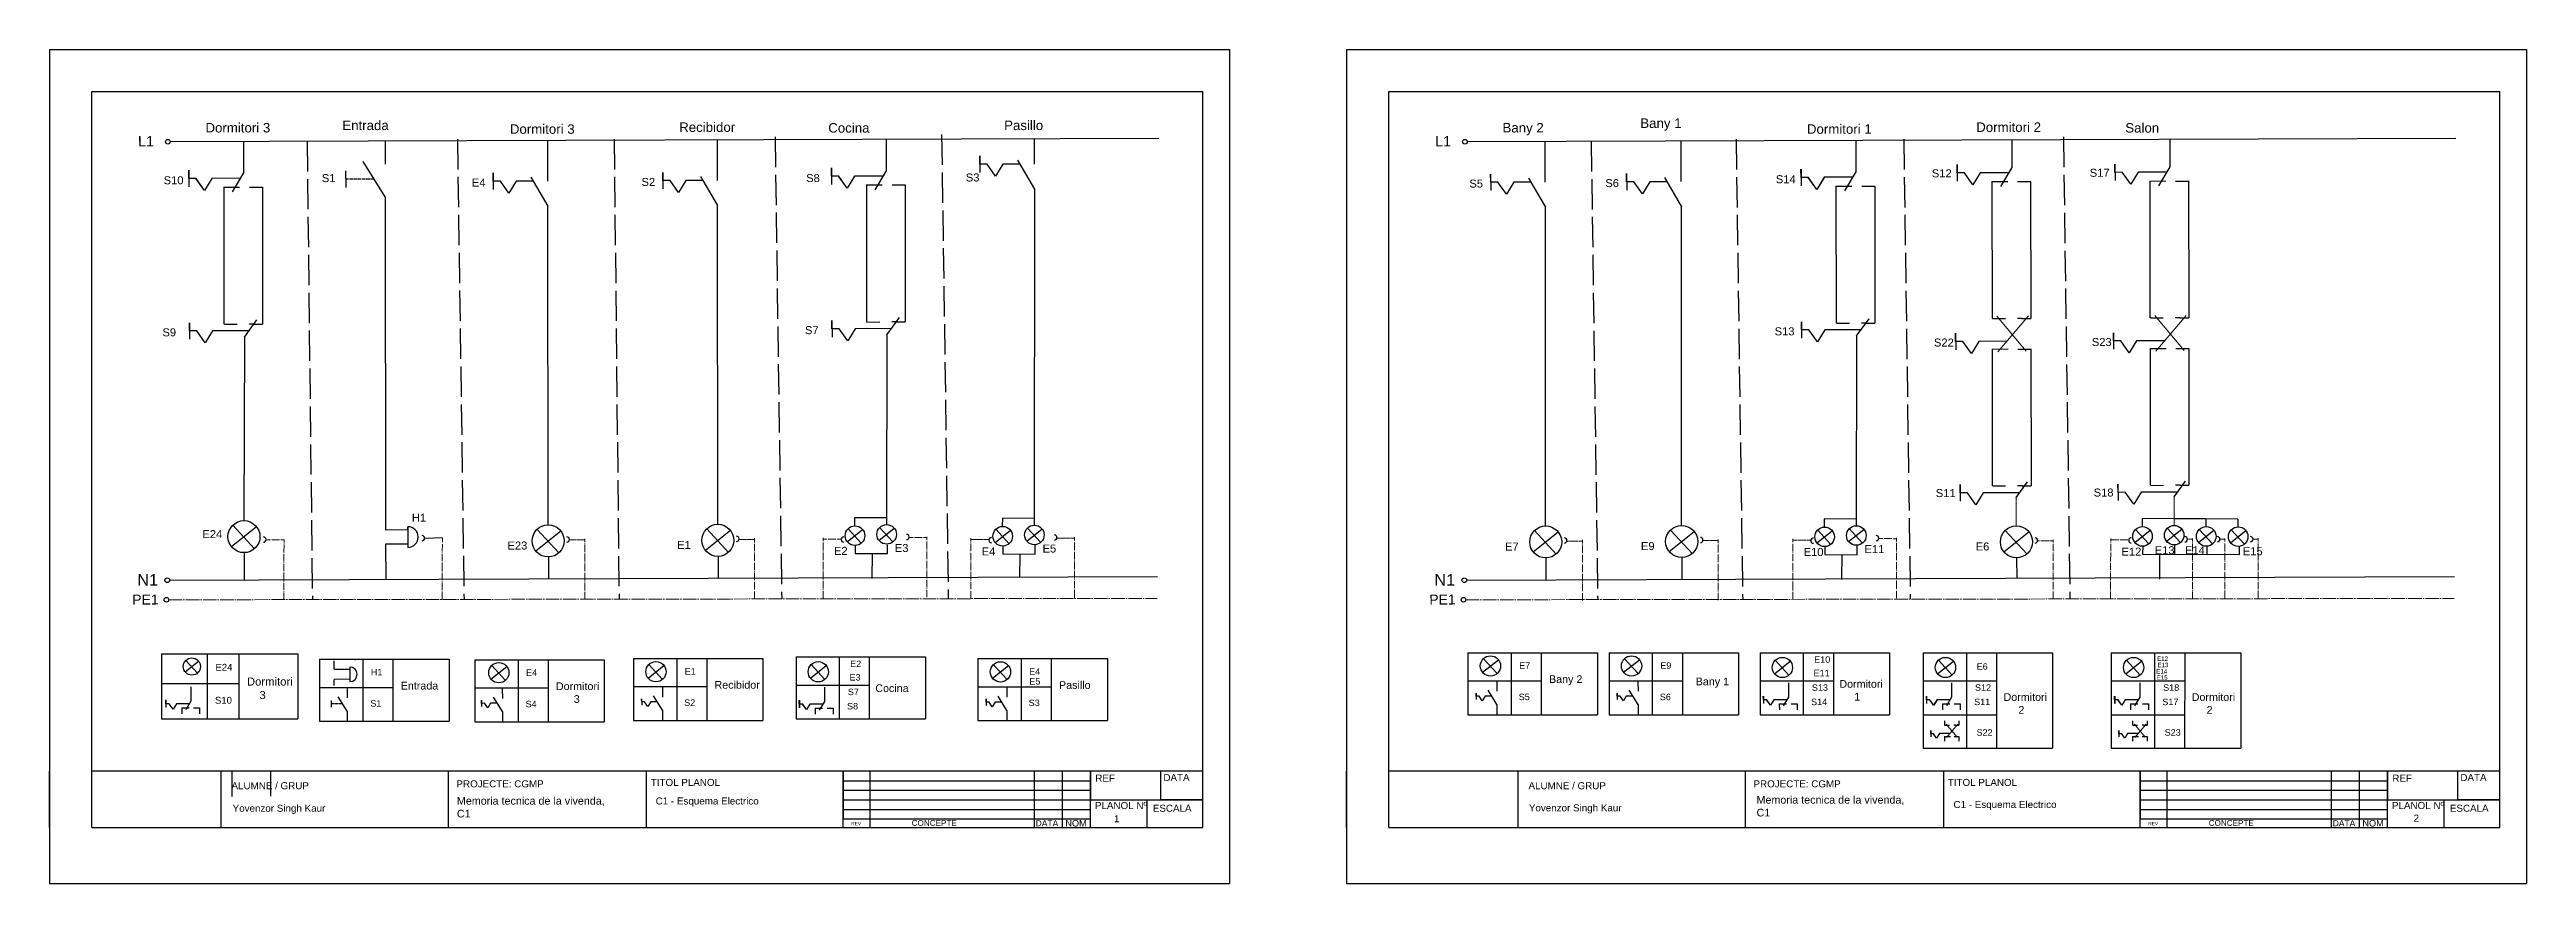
# Model space of a CAD drawing. Header units: millimetres. Extents: x 2377 to 4712, y -254 to 3188.
# Drawn here: x 2377 to 3259, y 481 to 778 of the extents above; entities that cross this region are included whole.
import ezdxf

# ---------------------------------------------------------------- set-up
doc = ezdxf.new("R2010")
doc.units = ezdxf.units.MM
doc.linetypes.add('ACAD_ISO02W100', pattern=[15, 12, -3])
doc.linetypes.add('ACAD_ISO04W100', pattern=[30, 24, -3, 0, -3])
doc.layers.add('Neutro', color=7, linetype='Continuous', true_color=0x2776bb)
doc.layers.add('Tierra', color=7, linetype='Continuous', true_color=0x58ba48)
doc.styles.get("Standard").update_dxf_attribs({"font": 'arial.ttf'})

msp = doc.modelspace()

# ---------------------------------------------------------------- linework, layer by layer
at = {"transparency": 33554687}
for p, q in [((2377.31, 777.63), (2797.31, 777.63)), ((2377.31, 777.63), (2377.31, 480.63)), ((2797.31, 777.63), (2797.31, 480.63)), ((2797.31, 777.63), (2797.31, 762.63)), ((2839.01, 777.63), (3259.01, 777.63)), ((2839.01, 777.63), (2839.01, 480.63)), ((3259.01, 777.63), (3259.01, 480.63)), ((3259.01, 777.63), (3259.01, 762.63)), ((2392.36, 500.63), (2392.36, 762.63)), ((2392.36, 762.63), (2787.85, 762.63)), ((2787.85, 500.63), (2787.85, 762.63)), ((2854.06, 500.63), (2854.06, 762.63)), ((2854.06, 762.63), (3249.55, 762.63)), ((3249.55, 500.63), (3249.55, 762.63)), ((2420.32, 744.85), (2772.16, 746.08)), ((2446.36, 744.95), (2446.4, 733.67)), ((2496.75, 745.12), (2496.78, 736.76)), ((2554.7, 730.79), (2554.64, 745.32)), ((2615.09, 731.01), (2615.03, 745.53)), ((2675.13, 745.74), (2675.17, 734.46)), ((2727.93, 736.85), (2727.9, 745.93)), ((2882.02, 744.85), (3233.86, 746.08)), ((2909.76, 730.42), (2909.71, 744.94)), ((2958.16, 730.59), (2958.11, 745.11)), ((3020.29, 745.33), (3020.33, 734.05)), ((3075.8, 745.53), (3075.83, 735.65)), ((3132.01, 745.73), (3132.05, 735.85)), ((2426.85, 731.7), (2426.84, 734.64)), ((2426.84, 734.64), (2426.86, 728.76)), ((2426.9, 731.72), (2426.89, 734.65)), ((2426.89, 734.65), (2426.91, 728.78)), ((2446.41, 733.68), (2442.35, 726.92)), ((2482.71, 734.42), (2482.73, 728.54)), ((2496.83, 725.12), (2489, 737.75)), ((2535.24, 730.72), (2535.23, 733.66)), ((2535.23, 733.66), (2535.25, 727.79)), ((2548.66, 732.22), (2554.73, 721.84)), ((2595.64, 730.94), (2595.62, 733.87)), ((2595.62, 733.87), (2595.65, 728)), ((2609.06, 732.44), (2615.12, 722.05)), ((2655.62, 732.49), (2655.61, 735.42)), ((2655.61, 735.42), (2655.63, 729.55)), ((2658.21, 732.5), (2655.62, 732.49)), ((2655.66, 732.5), (2655.65, 735.44)), ((2655.65, 735.44), (2655.67, 729.57)), ((2658.25, 732.51), (2655.66, 732.5)), ((2661.21, 728.22), (2658.21, 732.5)), ((2661.25, 728.24), (2658.25, 732.51)), ((2663.83, 732.51), (2661.21, 728.22)), ((2663.88, 732.53), (2661.25, 728.24)), ((2673.89, 732.55), (2663.83, 732.51)), ((2673.93, 732.57), (2663.88, 732.53)), ((2675.17, 734.47), (2671.12, 727.71)), ((2708.48, 736.78), (2708.47, 739.72)), ((2708.47, 739.72), (2708.49, 733.84)), ((2711.07, 736.79), (2708.48, 736.78)), ((2714.07, 732.52), (2711.07, 736.79)), ((2716.69, 736.81), (2714.07, 732.52)), ((2722.74, 736.83), (2716.69, 736.81)), ((2721.9, 738.28), (2727.96, 727.9)), ((2890.31, 730.35), (2890.3, 733.29)), ((2890.3, 733.29), (2890.32, 727.41)), ((2903.73, 731.85), (2909.8, 721.46)), ((2938.71, 730.52), (2938.7, 733.46)), ((2938.7, 733.46), (2938.72, 727.58)), ((2952.13, 732.02), (2958.19, 721.63)), ((3000.78, 732.08), (3000.77, 735.01)), ((3000.77, 735.01), (3000.79, 729.14)), ((3003.37, 732.09), (3000.78, 732.08)), ((3000.82, 732.09), (3000.81, 735.03)), ((3000.81, 735.03), (3000.83, 729.16)), ((3003.41, 732.1), (3000.82, 732.09)), ((3006.37, 727.81), (3003.37, 732.09)), ((3006.41, 727.83), (3003.41, 732.1)), ((3008.99, 732.11), (3006.37, 727.81)), ((3009.04, 732.12), (3006.41, 727.83)), ((3019.05, 732.14), (3008.99, 732.11)), ((3019.09, 732.16), (3009.04, 732.12)), ((3020.33, 734.06), (3016.28, 727.3)), ((3056.33, 733.7), (3056.32, 736.63)), ((3056.32, 736.63), (3056.34, 730.76)), ((3058.92, 733.7), (3056.33, 733.7)), ((3061.92, 729.43), (3058.92, 733.7)), ((3064.54, 733.72), (3061.92, 729.43)), ((3074.6, 733.76), (3064.54, 733.72)), ((3075.84, 735.66), (3071.78, 728.9)), ((3073.95, 732.5), (3073.94, 732.5)), ((3112.54, 733.89), (3112.53, 736.83)), ((3112.53, 736.83), (3112.55, 730.96)), ((3115.14, 733.9), (3112.54, 733.89)), ((3118.14, 729.63), (3115.14, 733.9)), ((3120.76, 733.92), (3118.14, 729.63)), ((3130.81, 733.96), (3120.76, 733.92)), ((3132.06, 735.86), (3128, 729.1)), ((3130.16, 732.7), (3130.16, 732.7)), ((2429.44, 731.71), (2426.85, 731.7)), ((2429.49, 731.72), (2426.9, 731.72)), ((2432.45, 727.44), (2429.44, 731.71)), ((2432.49, 727.45), (2429.49, 731.72)), ((2435.07, 731.73), (2432.45, 727.44)), ((2435.11, 731.74), (2432.49, 727.45)), ((2445.12, 731.76), (2435.07, 731.73)), ((2445.17, 731.78), (2435.11, 731.74)), ((2439.26, 728.6), (2444.95, 728.62)), ((2439.31, 728.62), (2444.99, 728.63)), ((2439.31, 728.55), (2439.35, 679.78)), ((2444.47, 730.5), (2444.47, 730.5)), ((2444.51, 730.52), (2444.51, 730.52)), ((2448.44, 728.6), (2453.14, 728.61)), ((2453.14, 728.61), (2453.18, 679.85)), ((2496.83, 725.12), (2496.91, 606.61)), ((2537.84, 730.73), (2535.24, 730.72)), ((2540.84, 726.46), (2537.84, 730.73)), ((2543.46, 730.75), (2540.84, 726.46)), ((2549.51, 730.77), (2543.46, 730.75)), ((2598.23, 730.95), (2595.64, 730.94)), ((2601.23, 726.67), (2598.23, 730.95)), ((2603.85, 730.97), (2601.23, 726.67)), ((2609.9, 730.99), (2603.85, 730.97)), ((2668.03, 729.39), (2673.71, 729.4)), ((2668.07, 729.4), (2673.76, 729.42)), ((2668.07, 729.34), (2668.12, 680.57)), ((2673.23, 731.29), (2673.23, 731.29)), ((2673.28, 731.31), (2673.28, 731.31)), ((2677.21, 729.39), (2681.9, 729.4)), ((2681.9, 729.4), (2681.94, 680.63)), ((2727.96, 727.9), (2727.86, 608.21)), ((2892.91, 730.36), (2890.31, 730.35)), ((2895.91, 726.09), (2892.91, 730.36)), ((2898.53, 730.38), (2895.91, 726.09)), ((2904.58, 730.4), (2898.53, 730.38)), ((2941.3, 730.53), (2938.71, 730.52)), ((2944.3, 726.26), (2941.3, 730.53)), ((2946.93, 730.55), (2944.3, 726.26)), ((2952.98, 730.57), (2946.93, 730.55)), ((3013.19, 728.98), (3018.87, 729)), ((3013.23, 728.99), (3018.92, 729.01)), ((3013.23, 728.93), (3013.28, 680.16)), ((3018.4, 730.88), (3018.39, 730.88)), ((3018.44, 730.9), (3018.44, 730.9)), ((3022.37, 728.98), (3027.06, 728.99)), ((3027.06, 728.99), (3027.1, 680.23)), ((3068.74, 730.6), (3074.43, 730.61)), ((3068.74, 730.6), (3068.78, 681.83)), ((3077.87, 730.58), (3082.57, 730.6)), ((3082.52, 730.64), (3082.56, 681.88)), ((3124.95, 730.79), (3130.64, 730.81)), ((3124.95, 730.79), (3125, 682.03)), ((3134.09, 730.78), (3138.78, 730.79)), ((3138.74, 730.84), (3138.78, 682.07)), ((2554.81, 608.33), (2554.73, 721.84)), ((2615.2, 608.54), (2615.12, 722.05)), ((2909.88, 607.95), (2909.8, 721.46)), ((2958.28, 608.12), (2958.19, 721.63)), ((2427.12, 677.39), (2427.11, 680.33)), ((2427.11, 680.33), (2427.13, 674.45)), ((2439.58, 679.8), (2444.12, 679.82)), ((2446.66, 675.24), (2451.1, 681.35)), ((2450, 679.84), (2448.4, 679.83)), ((2450, 679.84), (2453.18, 679.85)), ((2655.84, 678.18), (2655.83, 681.12)), ((2655.83, 681.12), (2655.85, 675.24)), ((2668.3, 680.59), (2672.84, 680.6)), ((2675.38, 676.03), (2679.82, 682.14)), ((2678.72, 680.62), (2677.12, 680.62)), ((2678.72, 680.62), (2681.9, 680.63)), ((3001, 677.77), (3000.99, 680.71)), ((3000.99, 680.71), (3001.01, 674.83)), ((3013.46, 680.18), (3018, 680.19)), ((3020.54, 675.62), (3024.98, 681.73)), ((3023.88, 680.21), (3022.29, 680.21)), ((3023.88, 680.21), (3027.06, 680.23)), ((3068.96, 681.85), (3073.51, 681.86)), ((3079.38, 681.88), (3077.79, 681.88)), ((3079.38, 681.88), (3082.56, 681.89)), ((3125.17, 682.04), (3129.72, 682.06)), ((3135.6, 682.08), (3134, 682.07)), ((3135.6, 682.08), (3138.78, 682.09)), ((2429.71, 677.4), (2427.12, 677.39)), ((2432.71, 673.13), (2429.71, 677.4)), ((2435.34, 677.42), (2432.71, 673.13)), ((2448.28, 677.46), (2435.34, 677.42)), ((2446.66, 675.24), (2446.52, 609.85)), ((2658.43, 678.19), (2655.84, 678.18)), ((2661.43, 673.92), (2658.43, 678.19)), ((2664.06, 678.21), (2661.43, 673.92)), ((2677, 678.25), (2664.06, 678.21)), ((2675.38, 676.09), (2675.27, 608.41)), ((3003.59, 677.78), (3001, 677.77)), ((3006.59, 673.51), (3003.59, 677.78)), ((3009.22, 677.8), (3006.59, 673.51)), ((3022.16, 677.84), (3009.22, 677.8)), ((3020.54, 675.68), (3020.43, 608)), ((3055.82, 673.65), (3055.81, 676.58)), ((3055.81, 676.58), (3055.83, 670.71)), ((3058.41, 673.65), (3055.82, 673.65)), ((3061.41, 669.38), (3058.41, 673.65)), ((3064.04, 673.67), (3061.41, 669.38)), ((3074.01, 673.71), (3064.04, 673.67)), ((3068.83, 670.97), (3074.52, 670.98)), ((3068.83, 670.97), (3068.88, 622.2)), ((3077.97, 670.95), (3082.66, 670.96)), ((3082.61, 671.01), (3082.66, 622.25)), ((3112.03, 673.84), (3112.02, 676.78)), ((3112.02, 676.78), (3112.04, 670.91)), ((3114.63, 673.85), (3112.03, 673.84)), ((3117.63, 669.58), (3114.63, 673.85)), ((3120.25, 673.87), (3117.63, 669.58)), ((3130.23, 673.91), (3120.25, 673.87)), ((3125.05, 671.16), (3130.74, 671.18)), ((3125.05, 671.16), (3125.09, 622.4)), ((3134.18, 671.15), (3138.88, 671.16)), ((3138.83, 671.21), (3138.87, 622.44)), ((3057.4, 619.73), (3057.39, 622.67)), ((3057.39, 622.67), (3057.41, 616.79)), ((3059.99, 619.74), (3057.4, 619.73)), ((3062.99, 615.47), (3059.99, 619.74)), ((3065.62, 619.76), (3062.99, 615.47)), ((3078.56, 619.81), (3065.62, 619.76)), ((3069.05, 622.21), (3073.6, 622.23)), ((3077.34, 618.14), (3081.38, 623.7)), ((3079.48, 622.25), (3077.88, 622.25)), ((3079.48, 622.25), (3082.66, 622.26)), ((3113.62, 619.93), (3113.6, 622.87)), ((3113.6, 622.87), (3113.63, 616.99)), ((3116.21, 619.94), (3113.62, 619.93)), ((3119.21, 615.67), (3116.21, 619.94)), ((3121.83, 619.96), (3119.21, 615.67)), ((3134.77, 620), (3121.83, 619.96)), ((3125.27, 622.41), (3129.82, 622.43)), ((3133.56, 618.33), (3137.6, 623.89)), ((3135.69, 622.45), (3134.1, 622.44)), ((3135.69, 622.45), (3138.87, 622.46)), ((2442.08, 600.6), (2450.98, 607.72)), ((2442.55, 608.23), (2450.27, 599.86)), ((2446.54, 604.17), (2446.54, 603.91)), ((2496.91, 606.61), (2504.84, 606.64)), ((2504.88, 601.5), (2496.93, 601.45)), ((2504.84, 606.64), (2504.83, 607.69)), ((2504.83, 607.69), (2504.89, 600.33)), ((2550.38, 599.08), (2559.27, 606.2)), ((2550.85, 606.71), (2558.57, 598.34)), ((2610.77, 599.29), (2619.66, 606.41)), ((2611.24, 606.92), (2618.96, 598.55)), ((2661.29, 602.32), (2666.75, 606.69)), ((2661.54, 606.95), (2666.27, 601.82)), ((2672.56, 602.78), (2678.02, 607.15)), ((2672.81, 607.41), (2677.54, 602.28)), ((2675.31, 604.98), (2675.31, 604.71)), ((2713.87, 602.12), (2719.33, 606.49)), ((2714.12, 606.76), (2718.85, 601.62)), ((2725.15, 602.59), (2730.61, 606.95)), ((2725.4, 607.22), (2730.13, 602.09)), ((2727.89, 604.78), (2727.89, 604.51)), ((2905.44, 598.7), (2914.34, 605.82)), ((2905.92, 606.33), (2913.64, 597.96)), ((2953.84, 598.88), (2962.74, 605.99)), ((2954.32, 606.5), (2962.04, 598.13)), ((3006.45, 601.91), (3011.91, 606.28)), ((3006.7, 606.54), (3011.43, 601.41)), ((3017.73, 602.37), (3023.18, 606.74)), ((3017.97, 607), (3022.7, 601.87)), ((3020.47, 604.57), (3020.47, 604.3)), ((3073, 598.73), (3081.9, 605.85)), ((3073.47, 606.36), (3081.19, 597.99)), ((3119.6, 602.04), (3125.06, 606.41)), ((3119.85, 606.67), (3124.58, 601.54)), ((3130.88, 602.51), (3136.33, 606.87)), ((3131.13, 607.14), (3135.86, 602.01)), ((3133.62, 604.7), (3133.62, 604.43)), ((3142.3, 602.06), (3147.75, 606.43)), ((3142.55, 606.69), (3147.28, 601.56)), ((3153.67, 601.99), (3159.12, 606.35)), ((3153.91, 606.62), (3158.65, 601.49)), ((2417.2, 562.47), (2417.2, 539.23)), ((2417.2, 562.47), (2465.72, 562.47)), ((2425.58, 555.99), (2430.38, 559.83)), ((2425.83, 560.1), (2430, 555.59)), ((2427.98, 557.91), (2427.99, 557.77)), ((2433.4, 562.47), (2433.4, 539.23)), ((2444.68, 562.47), (2444.68, 539.23)), ((2465.72, 562.47), (2465.72, 539.23)), ((2473.45, 560.5), (2473.45, 538.43)), ((2473.45, 560.5), (2519.54, 560.5)), ((2478.59, 556.96), (2484.2, 556.98)), ((2478.6, 556.96), (2478.6, 559.94)), ((2484.2, 557.73), (2484.24, 552.51)), ((2486.11, 560.36), (2486.11, 560.19)), ((2488.85, 560.5), (2488.85, 538.43)), ((2499.55, 560.5), (2499.55, 538.43)), ((2519.54, 560.5), (2519.54, 538.43)), ((2528.71, 560.3), (2528.71, 538.22)), ((2528.71, 560.3), (2574.79, 560.3)), ((2534.42, 553.45), (2540.06, 557.96)), ((2534.72, 558.28), (2539.61, 552.98)), ((2537.25, 555.71), (2537.25, 555.54)), ((2544.1, 560.3), (2544.1, 538.22)), ((2554.81, 560.3), (2554.81, 538.22)), ((2574.79, 560.3), (2574.79, 538.22)), ((2585.17, 560.78), (2585.17, 538.71)), ((2585.17, 560.78), (2631.25, 560.78)), ((2590.36, 553.8), (2595.99, 558.3)), ((2590.66, 558.63), (2595.54, 553.33)), ((2593.18, 556.06), (2593.18, 555.89)), ((2600.56, 560.78), (2600.56, 538.71)), ((2611.27, 560.78), (2611.27, 538.71)), ((2631.25, 560.78), (2631.25, 538.71)), ((2643.03, 561.3), (2643.03, 539.22)), ((2643.03, 561.3), (2689.12, 561.3)), ((2648.15, 553.78), (2653.78, 558.29)), ((2648.45, 558.61), (2653.34, 553.31)), ((2650.97, 556.04), (2650.97, 555.87)), ((2658.42, 561.3), (2658.42, 539.22)), ((2669.13, 561.3), (2669.13, 539.22)), ((2689.12, 561.3), (2689.12, 539.22)), ((2707.8, 560.72), (2707.8, 538.65)), ((2707.8, 560.72), (2753.88, 560.72)), ((2712.99, 553.74), (2718.62, 558.24)), ((2713.29, 558.56), (2718.18, 553.26)), ((2715.81, 556), (2715.81, 555.83)), ((2723.19, 560.72), (2723.19, 538.65)), ((2733.9, 560.72), (2733.9, 538.65)), ((2753.88, 560.72), (2753.88, 538.65)), ((2882.21, 562.82), (2882.21, 540.75)), ((2882.21, 562.82), (2928.3, 562.82)), ((2887.4, 555.84), (2893.04, 560.34)), ((2887.7, 560.67), (2892.59, 555.37)), ((2890.23, 558.1), (2890.23, 557.93)), ((2897.61, 562.82), (2897.61, 540.75)), ((2908.32, 562.82), (2908.32, 540.75)), ((2928.3, 562.82), (2928.3, 540.75)), ((2932.45, 562.82), (2932.45, 540.75)), ((2932.45, 562.82), (2978.54, 562.82)), ((2937.64, 555.84), (2943.28, 560.34)), ((2937.94, 560.67), (2942.83, 555.37)), ((2940.47, 558.1), (2940.47, 557.93)), ((2947.85, 562.82), (2947.85, 540.75)), ((2958.56, 562.82), (2958.56, 540.75)), ((2978.54, 562.82), (2978.54, 540.75)), ((2986.2, 562.82), (2986.2, 540.75)), ((2986.2, 562.82), (3032.28, 562.82)), ((2991.32, 555.31), (2996.95, 559.82)), ((2991.61, 560.14), (2996.5, 554.84)), ((2994.14, 557.57), (2994.14, 557.4)), ((3001.59, 562.82), (3001.59, 540.75)), ((3012.3, 562.82), (3012.3, 540.75)), ((3032.28, 562.82), (3032.28, 540.75)), ((3044.25, 562.82), (3044.25, 528.84)), ((3044.25, 562.82), (3090.34, 562.82)), ((3049.37, 555.31), (3055, 559.82)), ((3049.67, 560.14), (3054.56, 554.84)), ((3052.19, 557.57), (3052.2, 557.4)), ((3059.65, 562.82), (3059.65, 528.84)), ((3070.35, 562.82), (3070.35, 528.84)), ((3090.34, 562.82), (3090.34, 528.84)), ((3111.24, 562.82), (3111.24, 528.84)), ((3111.24, 562.82), (3157.33, 562.82)), ((3116.36, 555.31), (3121.99, 559.82)), ((3116.66, 560.14), (3121.55, 554.84)), ((3119.19, 557.57), (3119.19, 557.4)), ((3126.64, 562.82), (3126.64, 528.84)), ((3137.35, 562.82), (3137.34, 528.84)), ((3157.33, 562.82), (3157.33, 528.84)), ((2417.2, 551.9), (2444.68, 551.9)), ((2427.65, 550.7), (2427.67, 545.54)), ((2473.45, 550.47), (2499.55, 550.47)), ((2484.23, 553.34), (2478.6, 553.31)), ((2478.6, 551.18), (2478.6, 553.31)), ((2483.26, 542.04), (2480.1, 547.15)), ((2483.23, 550.13), (2483.24, 546.75)), ((2528.71, 550.27), (2554.81, 550.27)), ((2538.51, 541.84), (2535.35, 546.95)), ((2538.48, 549.93), (2538.5, 546.55)), ((2585.17, 550.75), (2611.27, 550.75)), ((2595.49, 542.33), (2592.33, 547.44)), ((2595.46, 550.41), (2595.48, 547.03)), ((2643.03, 551.26), (2669.13, 551.26)), ((2653.12, 550.59), (2653.14, 545.43)), ((2707.8, 550.69), (2733.9, 550.69)), ((2718.12, 542.26), (2714.96, 547.37)), ((2718.09, 550.35), (2718.11, 546.97)), ((2882.21, 552.79), (2908.32, 552.79)), ((2885.15, 547.32), (2885.14, 548.46)), ((2885.14, 548.46), (2885.15, 546.18)), ((2886.16, 547.32), (2885.15, 547.32)), ((2887.32, 545.66), (2886.16, 547.32)), ((2888.35, 547.33), (2887.32, 545.66)), ((2890.7, 547.34), (2888.35, 547.33)), ((2892.54, 544.37), (2889.38, 549.48)), ((2892.51, 552.45), (2892.52, 549.07)), ((2932.45, 552.79), (2958.56, 552.79)), ((2935.39, 547.32), (2935.38, 548.46)), ((2935.38, 548.46), (2935.39, 546.18)), ((2936.4, 547.32), (2935.39, 547.32)), ((2937.56, 545.66), (2936.4, 547.32)), ((2938.59, 547.33), (2937.56, 545.66)), ((2940.94, 547.34), (2938.59, 547.33)), ((2942.78, 544.37), (2939.62, 549.48)), ((2942.75, 552.45), (2942.76, 549.07)), ((2986.2, 552.79), (3012.3, 552.79)), ((2987.37, 546.05), (2987.36, 547.4)), ((2987.36, 547.4), (2987.37, 544.71)), ((2987.39, 546.06), (2987.38, 547.4)), ((2987.38, 547.4), (2987.39, 544.72)), ((2996.31, 546.96), (2994.46, 543.87)), ((2996.29, 552.11), (2996.31, 546.96)), ((3044.25, 552.79), (3070.35, 552.79)), ((3045.42, 546.05), (3045.42, 547.4)), ((3045.42, 547.4), (3045.43, 544.71)), ((3045.44, 546.06), (3045.44, 547.4)), ((3045.44, 547.4), (3045.45, 544.72)), ((3054.36, 546.96), (3052.51, 543.87)), ((3054.34, 552.11), (3054.36, 546.96)), ((3111.24, 552.79), (3137.35, 552.79)), ((3112.42, 546.05), (3112.41, 547.4)), ((3112.41, 547.4), (3112.42, 544.71)), ((3112.44, 546.06), (3112.43, 547.4)), ((3112.43, 547.4), (3112.44, 544.72)), ((3121.36, 546.96), (3119.5, 543.87)), ((3121.33, 552.11), (3121.35, 546.96)), ((2417.2, 539.23), (2465.72, 539.23)), ((2418.73, 544.63), (2418.73, 545.98)), ((2418.73, 545.98), (2418.73, 543.29)), ((2419.92, 544.64), (2418.73, 544.63)), ((2418.75, 544.64), (2418.75, 545.99)), ((2418.75, 545.99), (2418.76, 543.3)), ((2419.94, 544.65), (2418.75, 544.64)), ((2421.29, 542.69), (2419.92, 544.64)), ((2421.31, 542.69), (2419.94, 544.65)), ((2422.49, 544.65), (2421.29, 542.69)), ((2422.51, 544.66), (2421.31, 542.69)), ((2427.08, 544.66), (2422.49, 544.65)), ((2427.1, 544.67), (2422.51, 544.66)), ((2424.4, 543.22), (2427, 543.23)), ((2424.42, 543.23), (2427.02, 543.23)), ((2424.43, 543.2), (2424.43, 541.09)), ((2427.67, 545.54), (2425.82, 542.45)), ((2426.78, 544.09), (2426.78, 544.09)), ((2426.8, 544.1), (2426.8, 544.1)), ((2428.6, 543.22), (2430.75, 543.22)), ((2430.75, 543.22), (2430.75, 541.09)), ((2473.45, 538.43), (2519.54, 538.43)), ((2477.55, 545.81), (2477.56, 543.43)), ((2483.26, 542.04), (2483.27, 538.67)), ((2528.71, 538.22), (2574.79, 538.22)), ((2531.12, 544.79), (2531.11, 545.94)), ((2531.11, 545.94), (2531.12, 543.65)), ((2532.13, 544.8), (2531.12, 544.79)), ((2533.3, 543.13), (2532.13, 544.8)), ((2534.32, 544.8), (2533.3, 543.13)), ((2536.67, 544.81), (2534.32, 544.8)), ((2538.51, 541.84), (2538.52, 538.46)), ((2585.17, 538.71), (2631.25, 538.71)), ((2588.1, 545.28), (2588.09, 546.42)), ((2588.09, 546.42), (2588.1, 544.13)), ((2589.11, 545.28), (2588.1, 545.28)), ((2590.28, 543.62), (2589.11, 545.28)), ((2591.3, 545.29), (2590.28, 543.62)), ((2593.65, 545.3), (2591.3, 545.29)), ((2595.49, 542.33), (2595.5, 538.95)), ((2643.03, 539.22), (2689.12, 539.22)), ((2644.2, 544.53), (2644.2, 545.87)), ((2644.2, 545.87), (2644.21, 543.18)), ((2645.39, 544.53), (2644.2, 544.53)), ((2644.22, 544.53), (2644.22, 545.88)), ((2644.22, 545.88), (2644.23, 543.19)), ((2645.41, 544.54), (2644.22, 544.53)), ((2646.76, 542.58), (2645.39, 544.53)), ((2646.78, 542.58), (2645.41, 544.54)), ((2647.96, 544.54), (2646.76, 542.58)), ((2647.98, 544.55), (2646.78, 542.58)), ((2652.55, 544.55), (2647.96, 544.54)), ((2652.57, 544.56), (2647.98, 544.55)), ((2649.87, 543.11), (2652.48, 543.12)), ((2649.89, 543.12), (2652.5, 543.12)), ((2649.9, 543.09), (2649.9, 540.98)), ((2653.14, 545.43), (2651.29, 542.34)), ((2652.26, 543.98), (2652.26, 543.98)), ((2652.28, 543.99), (2652.28, 543.99)), ((2654.07, 543.11), (2656.22, 543.12)), ((2656.22, 543.12), (2656.22, 540.98)), ((2707.8, 538.65), (2753.88, 538.65)), ((2710.73, 545.22), (2710.72, 546.36)), ((2710.72, 546.36), (2710.73, 544.07)), ((2711.74, 545.22), (2710.73, 545.22)), ((2712.91, 543.56), (2711.74, 545.22)), ((2713.93, 545.23), (2712.91, 543.56)), ((2716.28, 545.24), (2713.93, 545.23)), ((2718.12, 542.26), (2718.13, 538.89)), ((2882.21, 540.75), (2928.3, 540.75)), ((2892.54, 544.37), (2892.55, 540.99)), ((2932.45, 540.75), (2978.54, 540.75)), ((2942.78, 544.37), (2942.79, 540.99)), ((2986.2, 540.75), (3032.28, 540.75)), ((2988.55, 546.06), (2987.37, 546.05)), ((2988.57, 546.07), (2987.39, 546.06)), ((2989.93, 544.1), (2988.55, 546.06)), ((2989.95, 544.11), (2988.57, 546.07)), ((2991.13, 546.07), (2989.93, 544.1)), ((2991.15, 546.07), (2989.95, 544.11)), ((2995.72, 546.08), (2991.13, 546.07)), ((2995.74, 546.09), (2991.15, 546.07)), ((2993.04, 544.64), (2995.64, 544.65)), ((2993.06, 544.64), (2995.66, 544.65)), ((2993.06, 544.61), (2993.07, 542.51)), ((2995.42, 545.51), (2995.42, 545.51)), ((2995.44, 545.52), (2995.44, 545.52)), ((2997.24, 544.64), (2999.38, 544.64)), ((2999.38, 544.64), (2999.39, 542.51)), ((3044.25, 540.75), (3070.35, 540.75)), ((3046.61, 546.06), (3045.42, 546.05)), ((3046.63, 546.07), (3045.44, 546.06)), ((3047.98, 544.1), (3046.61, 546.06)), ((3048, 544.11), (3046.63, 546.07)), ((3049.18, 546.07), (3047.98, 544.1)), ((3049.2, 546.07), (3048, 544.11)), ((3053.78, 546.08), (3049.18, 546.07)), ((3053.8, 546.09), (3049.2, 546.07)), ((3051.1, 544.64), (3053.7, 544.65)), ((3051.12, 544.64), (3053.72, 544.65)), ((3051.12, 544.61), (3051.12, 542.51)), ((3051.81, 538.59), (3051.81, 537.03)), ((3053.48, 545.51), (3053.48, 545.51)), ((3053.5, 545.52), (3053.5, 545.52)), ((3055.29, 544.64), (3057.44, 544.64)), ((3056.96, 538.59), (3056.96, 537.05)), ((3057.44, 544.64), (3057.44, 542.51)), ((3111.24, 540.75), (3137.34, 540.75)), ((3113.6, 546.06), (3112.42, 546.05)), ((3113.62, 546.07), (3112.44, 546.06)), ((3114.97, 544.1), (3113.6, 546.06)), ((3114.99, 544.11), (3113.62, 546.07)), ((3116.17, 546.07), (3114.97, 544.1)), ((3116.19, 546.07), (3114.99, 544.11)), ((3120.77, 546.08), (3116.17, 546.07)), ((3120.79, 546.09), (3116.19, 546.07)), ((3118.09, 544.64), (3120.69, 544.65)), ((3118.11, 544.64), (3120.71, 544.65)), ((3118.11, 544.61), (3118.11, 542.51)), ((3118.8, 538.59), (3118.8, 537.03)), ((3120.47, 545.51), (3120.47, 545.51)), ((3120.49, 545.52), (3120.49, 545.52)), ((3122.29, 544.64), (3124.43, 544.64)), ((3123.95, 538.59), (3123.95, 537.05)), ((3124.43, 544.64), (3124.43, 542.51)), ((3046.97, 533.98), (3046.97, 535.08)), ((3046.97, 535.08), (3046.98, 532.88)), ((3047.94, 533.98), (3046.97, 533.98)), ((3049.06, 532.39), (3047.94, 533.98)), ((3050.04, 533.99), (3049.06, 532.39)), ((3053.76, 534), (3050.04, 533.99)), ((3051.83, 532.98), (3053.95, 532.99)), ((3051.83, 532.98), (3051.83, 531.3)), ((3051.88, 537.04), (3053.58, 537.05)), ((3055.77, 537.05), (3055.17, 537.05)), ((3055.24, 532.97), (3056.99, 532.98)), ((3055.77, 537.05), (3056.96, 537.06)), ((3056.98, 533), (3056.98, 531.3)), ((3113.97, 533.98), (3113.96, 535.08)), ((3113.96, 535.08), (3113.97, 532.88)), ((3114.93, 533.98), (3113.97, 533.98)), ((3116.05, 532.39), (3114.93, 533.98)), ((3117.03, 533.99), (3116.05, 532.39)), ((3120.76, 534), (3117.03, 533.99)), ((3118.82, 532.98), (3120.95, 532.99)), ((3118.82, 532.98), (3118.82, 531.3)), ((3118.87, 537.04), (3120.57, 537.05)), ((3122.76, 537.05), (3122.17, 537.05)), ((3122.23, 532.97), (3123.99, 532.98)), ((3122.76, 537.05), (3123.95, 537.06)), ((3123.97, 533), (3123.97, 531.3)), ((2377.31, 500.63), (2377.31, 520.63)), ((2787.85, 520.63), (2392.36, 520.63)), ((2438.36, 500.63), (2438.36, 520.63)), ((2442.16, 520.63), (2442.17, 511.66)), ((2455.99, 520.63), (2455.99, 511.72)), ((2519.36, 500.63), (2519.36, 520.63)), ((2589.86, 500.63), (2589.86, 520.63)), ((2659.86, 500.63), (2659.86, 520.63)), ((2659.86, 520.63), (2659.86, 517.23)), ((2669.42, 500.63), (2669.42, 520.63)), ((2727.87, 500.63), (2727.87, 520.63)), ((2737.87, 500.63), (2737.87, 520.63)), ((2747.87, 500.63), (2747.87, 520.63)), ((2747.87, 520.63), (2747.87, 510.43)), ((2772.89, 510.43), (2772.89, 520.63)), ((2787.85, 500.63), (2787.85, 520.63)), ((2839.01, 500.63), (2839.01, 520.63)), ((3249.55, 520.63), (2854.06, 520.63)), ((2900.06, 500.63), (2900.06, 520.63)), ((2981.06, 500.63), (2981.06, 520.63)), ((3044.25, 528.84), (3090.34, 528.84)), ((3051.56, 500.63), (3051.56, 520.63)), ((3111.24, 528.84), (3157.33, 528.84)), ((3121.56, 500.63), (3121.56, 520.63)), ((3121.56, 520.63), (3121.56, 517.23)), ((3131.12, 500.63), (3131.12, 520.63)), ((3189.57, 500.63), (3189.57, 520.63)), ((3199.57, 500.63), (3199.57, 520.63)), ((3209.57, 500.63), (3209.57, 520.63)), ((3209.57, 520.63), (3209.57, 510.43)), ((3234.59, 510.43), (3234.59, 520.63)), ((3249.55, 500.63), (3249.55, 520.63)), ((2659.86, 517.23), (2747.87, 517.23)), ((2659.86, 517.23), (2659.86, 513.83)), ((2659.86, 513.83), (2747.87, 513.83)), ((2659.86, 513.83), (2659.86, 510.43)), ((3121.56, 517.23), (3209.57, 517.23)), ((3121.56, 517.23), (3121.56, 513.83)), ((3121.56, 513.83), (3209.57, 513.83)), ((3121.56, 513.83), (3121.56, 510.43)), ((2659.86, 510.43), (2747.87, 510.43)), ((2659.86, 510.43), (2659.86, 507.03)), ((2659.86, 507.03), (2659.86, 503.63)), ((2659.86, 507.03), (2747.87, 507.03)), ((2659.86, 503.63), (2747.87, 503.63)), ((2747.87, 510.43), (2787.85, 510.43)), ((2747.87, 510.43), (2767.86, 510.43)), ((2767.86, 510.43), (2767.86, 500.63)), ((2787.85, 510.43), (2772.89, 510.43)), ((3121.56, 510.43), (3209.57, 510.43)), ((3121.56, 510.43), (3121.56, 507.03)), ((3121.56, 507.03), (3121.56, 503.63)), ((3121.56, 507.03), (3209.57, 507.03)), ((3121.56, 503.63), (3209.57, 503.63)), ((3209.57, 510.43), (3249.55, 510.43)), ((3209.57, 510.43), (3229.56, 510.43)), ((3229.56, 510.43), (3229.56, 500.63)), ((3249.55, 510.43), (3234.59, 510.43)), ((2392.36, 500.63), (2438.36, 500.63)), ((2438.36, 500.63), (2519.36, 500.63)), ((2519.36, 500.63), (2589.86, 500.63)), ((2589.86, 500.63), (2659.86, 500.63)), ((2659.86, 500.63), (2669.42, 500.63)), ((2669.42, 500.63), (2727.87, 500.63)), ((2727.87, 500.63), (2737.87, 500.63)), ((2737.87, 500.63), (2747.87, 500.63)), ((2747.87, 500.63), (2767.86, 500.63)), ((2767.86, 500.63), (2787.85, 500.63)), ((2854.06, 500.63), (2900.06, 500.63)), ((2900.06, 500.63), (2981.06, 500.63)), ((2981.06, 500.63), (3051.56, 500.63)), ((3051.56, 500.63), (3121.56, 500.63)), ((3121.56, 500.63), (3131.12, 500.63)), ((3131.12, 500.63), (3189.57, 500.63)), ((3189.57, 500.63), (3199.57, 500.63)), ((3199.57, 500.63), (3209.57, 500.63)), ((3209.57, 500.63), (3229.56, 500.63)), ((3229.56, 500.63), (3249.55, 500.63)), ((2377.31, 480.63), (2797.31, 480.63)), ((2839.01, 480.63), (3259.01, 480.63))]:
    msp.add_line(p, q, dxfattribs=at)
at = {"linetype": 'ACAD_ISO02W100', "ltscale": 0.9, "transparency": 33554687}
for p, q in [((2469, 745.02), (2470.9, 581.73)), ((2522.51, 745.75), (2524.86, 581.81)), ((2578.28, 745.75), (2580.06, 581.89)), ((2635.57, 746.53), (2637.93, 581.97)), ((2694.88, 747.34), (2697.24, 582.05)), ((2926.08, 745), (2928.41, 581.73)), ((2977.66, 745.7), (2980.01, 581.8)), ((3037.35, 745.7), (3039.69, 581.89)), ((3094.17, 746.48), (3096.52, 581.97))]:
    msp.add_line(p, q, dxfattribs=at)
at = {"linetype": 'ACAD_ISO02W100', "ltscale": 0.1, "transparency": 33554687}
for p, q in [((2492.77, 731.52), (2482.72, 731.48)), ((2481.62, 544.63), (2477.56, 544.62))]:
    msp.add_line(p, q, dxfattribs=at)
at = {"color": 7, "lineweight": 5, "true_color": 0xffffff, "transparency": 33554687}
for p, q in [((3070.49, 682.7), (3080.92, 670.22)), ((3070.84, 669.98), (3081.7, 682.76)), ((3126.71, 682.9), (3137.14, 670.42)), ((3127.06, 670.18), (3137.92, 682.96)), ((3077.34, 607.98), (3077.34, 618.14)), ((3133.56, 608.17), (3133.56, 618.33)), ((3052.45, 537.36), (3056.34, 532.7)), ((3052.58, 532.61), (3056.64, 537.38)), ((3119.44, 537.36), (3123.34, 532.7)), ((3119.57, 532.61), (3123.63, 537.38))]:
    msp.add_line(p, q, dxfattribs=at)
at = {"lineweight": 25, "transparency": 33554687}
for p, q in [((2663.9, 610.89), (2663.88, 608.16)), ((2675.27, 610.81), (2663.9, 610.89)), ((2716.48, 610.69), (2716.46, 607.97)), ((2727.85, 610.62), (2716.48, 610.69)), ((3009.06, 610.48), (3009.04, 607.75)), ((3020.43, 610.4), (3009.06, 610.48)), ((3133.58, 610.53), (3122.21, 610.61)), ((3122.21, 610.61), (3122.27, 607.71)), ((3144.93, 610.46), (3133.56, 610.53)), ((3144.93, 610.46), (3144.91, 607.73)), ((3156.3, 610.38), (3144.93, 610.46)), ((3156.3, 610.38), (3156.28, 607.65))]:
    msp.add_line(p, q, dxfattribs=at)
at = {"transparency": 33554687}
for centre, radius in [((2419.42, 744.79), 0.83), ((2881.12, 744.79), 0.83), ((2446.53, 604.15), 5.7), ((2615.22, 602.84), 5.7), ((2675.3, 604.96), 3.49), ((2554.83, 602.63), 5.7), ((2664.02, 604.5), 3.49), ((2716.61, 604.3), 3.49), ((2727.88, 604.76), 3.49), ((2909.9, 602.26), 5.7), ((2958.3, 602.43), 5.7), ((3009.18, 604.09), 3.49), ((3020.46, 604.55), 3.49), ((3077.45, 602.28), 5.7), ((3122.34, 604.22), 3.49), ((3133.61, 604.68), 3.49), ((3145.03, 604.24), 3.49), ((3156.4, 604.16), 3.49), ((2427.98, 557.9), 3.07), ((2537.24, 555.7), 3.61), ((2593.18, 556.05), 3.61), ((2650.97, 556.03), 3.61), ((2715.81, 555.98), 3.61), ((2890.22, 558.09), 3.61), ((2940.46, 558.09), 3.61), ((2994.14, 557.56), 3.61), ((3052.19, 557.56), 3.61), ((3119.18, 557.56), 3.61)]:
    msp.add_circle(centre, radius, dxfattribs=at)
for centre, radius in [((2504.86, 604.01), 3.68), ((2484.22, 555.12), 2.61)]:
    msp.add_arc(centre, radius, 270.46258, 90.46258, dxfattribs=at)
at = {"layer": 'Neutro', "transparency": 33554687}
for p, q in [((2496.93, 601.45), (2497, 588.82)), ((2446.56, 598.46), (2446.6, 588.64)), ((2554.91, 596.94), (2554.93, 589.03)), ((2615.3, 597.15), (2615.32, 589.24)), ((2909.97, 596.56), (2910, 588.65)), ((2958.37, 596.73), (2958.4, 588.82)), ((3077.53, 596.59), (3077.55, 589.24)), ((2771.69, 589.79), (2420.06, 588.55)), ((3233.39, 589.79), (2881.76, 588.55))]:
    msp.add_line(p, q, dxfattribs=at)
at = {"layer": 'Neutro', "lineweight": 25, "transparency": 33554687}
for p, q in [((2664.09, 601), (2664.07, 598.19)), ((2675.56, 598.11), (2675.58, 601.27)), ((2716.67, 600.81), (2716.65, 597.99)), ((2728.15, 597.92), (2728.17, 601.07)), ((3009.25, 600.59), (3009.23, 597.78)), ((3020.72, 597.7), (3020.74, 600.86)), ((3122.4, 600.72), (3122.38, 597.91)), ((3133.88, 597.84), (3133.9, 600.99)), ((3145.37, 597.84), (3145.39, 600.76)), ((3156.87, 597.84), (3156.89, 600.7)), ((2664.07, 598.19), (2675.56, 598.11)), ((2670.11, 598.06), (2670.05, 589.29)), ((2716.65, 597.99), (2728.15, 597.92)), ((2722.7, 597.87), (2722.64, 589.62)), ((3009.23, 597.78), (3020.72, 597.7)), ((3015.27, 597.66), (3015.21, 588.88)), ((3122.38, 597.91), (3133.88, 597.84)), ((3128.43, 597.79), (3128.37, 589.01)), ((3133.88, 597.91), (3145.37, 597.84)), ((3145.37, 597.91), (3156.87, 597.84))]:
    msp.add_line(p, q, dxfattribs=at)
at = {"layer": 'Neutro', "transparency": 33554687}
for centre in [(2419.23, 588.64), (2880.93, 588.64)]:
    msp.add_circle(centre, 0.83, dxfattribs=at)
at = {"layer": 'Tierra', "linetype": 'ACAD_ISO04W100', "lineweight": 15, "ltscale": 0.05, "transparency": 33554687}
for p, q in [((2460.81, 603.03), (2454.4, 603.05)), ((2517.14, 603.69), (2510.8, 603.65))]:
    msp.add_line(p, q, dxfattribs=at)
at = {"layer": 'Tierra', "linetype": 'ACAD_ISO04W100', "lineweight": 15, "ltscale": 0.11, "transparency": 33554687}
for p, q in [((2460.75, 581.66), (2460.78, 603.17)), ((2517.11, 581.82), (2517.14, 603.69))]:
    msp.add_line(p, q, dxfattribs=at)
at = {"layer": 'Tierra', "color": 85, "linetype": 'ACAD_ISO04W100', "lineweight": 15, "ltscale": 0.05, "true_color": 0x58ba48, "transparency": 33554687}
for p, q in [((2567.88, 602.97), (2562.36, 602.97)), ((2628.27, 603.18), (2622.75, 603.18)), ((2652.84, 603.31), (2659.25, 603.29)), ((2689.58, 603.84), (2683.17, 603.86)), ((2705.43, 603.12), (2711.84, 603.09)), ((2742.16, 603.64), (2735.75, 603.66)), ((2922.95, 602.59), (2917.42, 602.6)), ((2971.34, 602.76), (2965.82, 602.77)), ((2998, 602.9), (3004.41, 602.88)), ((3034.74, 603.43), (3028.33, 603.45)), ((3090.5, 602.62), (3084.98, 602.62)), ((3111.15, 603.03), (3117.56, 603.01)), ((3140.1, 603.25), (3138.33, 603.26)), ((3151.66, 603.26), (3149.89, 603.27)), ((3163.46, 603.28), (3161.68, 603.29))]:
    msp.add_line(p, q, dxfattribs=at)
at = {"layer": 'Tierra', "color": 85, "linetype": 'ACAD_ISO04W100', "lineweight": 15, "ltscale": 0.11, "true_color": 0x58ba48, "transparency": 33554687}
for p, q in [((2567.87, 581.74), (2567.88, 603.36)), ((2628.26, 581.96), (2628.27, 603.57)), ((2652.68, 582.26), (2652.7, 603.77)), ((2689.59, 582.61), (2689.61, 604.12)), ((2705.26, 582.07), (2705.29, 603.57)), ((2742.17, 582.41), (2742.2, 603.92)), ((2922.94, 581.37), (2922.95, 602.98)), ((2971.34, 581.54), (2971.34, 603.15)), ((2997.84, 581.85), (2997.86, 603.36)), ((3034.75, 582.2), (3034.77, 603.71)), ((3090.49, 581.96), (3090.5, 603.01)), ((3110.99, 581.98), (3111.01, 603.49)), ((3140.12, 582.03), (3140.14, 603.54)), ((3151.68, 582.04), (3151.7, 603.55)), ((3163.47, 582.06), (3163.49, 603.56))]:
    msp.add_line(p, q, dxfattribs=at)
at = {"layer": 'Tierra', "color": 85, "linetype": 'ACAD_ISO04W100', "lineweight": 15, "ltscale": 0.2, "true_color": 0x58ba48, "transparency": 33554687}
for p, q in [((2419.76, 581.66), (2771.63, 582.16)), ((2881.46, 581.66), (3233.33, 582.16))]:
    msp.add_line(p, q, dxfattribs=at)
at = {"layer": 'Tierra', "transparency": 33554687}
for centre in [(2418.93, 581.66), (2880.63, 581.66)]:
    msp.add_circle(centre, 0.83, dxfattribs=at)
for centre, start, end in [((2453.44, 603.09), 271.75516, 88.28532), ((2509.89, 603.58), 271.75516, 88.28532), ((2561.46, 603.16), 271.75516, 88.28532), ((2621.85, 603.37), 271.75516, 88.28532), ((2660.04, 603.12), 91.75516, 268.28532), ((2682.38, 604.03), 271.75516, 88.28532), ((2712.62, 602.92), 91.75516, 268.28532), ((2734.96, 603.83), 271.75516, 88.28532), ((2916.53, 602.79), 271.75516, 88.28532), ((2964.93, 602.96), 271.75516, 88.28532), ((3005.2, 602.71), 91.75516, 268.28532), ((3027.54, 603.62), 271.75516, 88.28532), ((3084.08, 602.81), 271.75516, 88.28532), ((3118.35, 602.84), 91.75516, 268.28532), ((3137.39, 603.22), 271.75516, 88.28532), ((3148.95, 603.23), 271.75516, 88.28532), ((3160.75, 603.25), 271.75516, 88.28532)]:
    msp.add_arc(centre, 0.938, start, end, dxfattribs=at)

# ---------------------------------------------------------------- texts
at = {"transparency": 33554687, "attachment_point": 1}
for s, width, gutter_width, heights, insert, char_height in [('Dormitori 3', 84.2878, 16.88, [0], (2432.82, 751.47), 3.3767), ('Entrada', 84.2878, 16.88, [0], (2481.54, 752.32), 3.377), ('Dormitori 3', 84.2878, 16.88, [0], (2541.18, 751), 3.3767), ('Recibidor', 84.2878, 16.88, [0], (2601.45, 751.67), 3.377), ('Cocina', 84.2878, 16.88, [0], (2654.51, 751.42), 3.377), ('Pasillo', 84.2878, 16.88, [0], (2717.12, 752.32), 3.377), ('Bany 2', 84.2878, 16.88, [0], (2894.52, 751.47), 3.377), ('Bany 1', 84.2878, 16.88, [0], (2943.57, 753.1), 3.377), ('Dormitori 1', 84.2878, 16.88, [1.86], (3002.88, 751), 3.3767), ('Dormitori 2', 84.2878, 16.88, [0], (3063.15, 751.67), 3.3767), ('Salon', 84.2878, 16.88, [0], (3116.21, 751.42), 3.377), ('S10', 51.0022, 14.23, [0], (2417.93, 732.49), 2.846), ('S1', 51.0022, 14.23, [0], (2474.24, 733.25), 2.846), ('S2', 51.0022, 14.23, [0], (2588.04, 731.9), 2.846), ('S8', 51.0022, 14.23, [0], (2646.65, 733.28), 2.846), ('S3', 51.0022, 14.23, [0], (2703.47, 733.48), 2.846), ('S14', 51.0022, 14.23, [0], (2991.81, 732.87), 2.846), ('S12', 51.0022, 14.23, [0], (3047.34, 734.96), 2.846), ('S17', 51.0022, 14.23, [0], (3103.56, 735.16), 2.846), ('E4', 51.0022, 14.23, [0], (2527.65, 731.69), 2.846), ('S5', 51.0022, 14.23, [0], (2882.72, 731.31), 2.846), ('S6', 51.0022, 14.23, [0], (2931.12, 731.48), 2.846), ('S7', 51.0022, 14.23, [0], (2646.22, 679.11), 2.846), ('S9', 51.0022, 14.23, [0], (2417.5, 678.33), 2.846), ('S13', 51.0022, 14.23, [0], (2991.38, 678.7), 2.846), ('S22', 51.0022, 14.23, [0], (3048.09, 674.7), 2.846), ('S23', 51.0022, 14.23, [0], (3104.3, 674.89), 2.846), ('S11', 51.0022, 14.23, [0], (3048.74, 621.09), 2.846), ('S18', 51.0022, 14.23, [0], (3104.95, 621.29), 2.846), ('H1', 51.0022, 14.23, [0], (2506.3, 612.36), 2.846), ('E24', 51.0022, 14.23, [0], (2431.71, 606.47), 2.846), ('E23', 51.0022, 14.23, [0], (2540.32, 602.42), 2.846), ('E1', 51.0022, 14.23, [0], (2600.72, 602.64), 2.846), ('E2', 51.0022, 14.23, [0], (2656.54, 600.52), 2.846), ('E3', 51.0022, 14.23, [0], (2678.21, 601.54), 2.846), ('E4', 51.0022, 14.23, [0], (2709.12, 600.32), 2.846), ('E5', 51.0022, 14.23, [0], (2730.79, 601.34), 2.846), ('E7', 51.0022, 14.23, [0], (2895.39, 602.05), 2.846), ('E9', 51.0022, 14.23, [0], (2943.79, 602.22), 2.846), ('E10', 51.0022, 14.23, [0], (3001.7, 600.11), 2.846), ('E11', 51.0022, 14.23, [0], (3023.37, 601.13), 2.846), ('E6', 51.0022, 14.23, [0], (3062.95, 602.07), 2.846), ('E12', 51.0022, 14.23, [0], (3114.85, 600.24), 2.846), ('E13', 51.0022, 14.23, [0], (3126.68, 600.74), 2.846), ('E14', 51.0022, 14.23, [0], (3137.44, 600.75), 2.846), ('E15', 51.0022, 14.23, [0], (3158.04, 600.37), 2.846), ('E24', 43.4552, 12.12, [0], (2436.39, 558.85), 2.424), ('H1', 41.2747, 11.51, [0], (2491.68, 557.06), 2.303), ('E4^I', 41.2747, 11.51, [0], (2546.93, 556.86), 2.303), ('E1', 41.2747, 11.51, [0], (2603.39, 557.34), 2.303), ('E2', 41.2747, 11.51, [0], (2662.3, 560.01), 2.303), ('E4', 41.2747, 11.51, [0], (2726.02, 557.28), 2.303), ('E7', 41.2747, 11.51, [0], (2900.44, 559.39), 2.303), ('E9', 41.2747, 11.51, [0], (2950.68, 559.39), 2.303), ('E11', 41.2747, 11.51, [0], (3005.24, 556.74), 2.303), ('E10', 41.2747, 11.51, [0], (3005.47, 561.54), 2.303), ('E6', 41.2747, 11.51, [0], (3063.29, 559.07), 2.303), ('E14', 28.1405, 7.85, [0], (3127.25, 556.98), 1.57), ('E12', 28.1405, 7.85, [0], (3127.53, 561.49), 1.57), ('E13', 28.1405, 7.85, [0], (3127.67, 559.24), 1.57), ('S10', 43.4552, 12.12, [0], (2436.21, 547.1), 2.424), ('Dormitori\\P    3', 71.8153, 14.39, [0], (2447.58, 553.99), 2.877), ('Entrada', 68.2119, 13.66, [0], (2502.31, 552.45), 2.733), ('Dormitori\\P      3', 68.2119, 13.66, [0], (2557.56, 552.25), 2.733), ('Recibidor', 68.2119, 13.66, [0], (2614.02, 552.73), 2.733), ('S7', 41.2747, 11.51, [0], (2661.48, 550.02), 2.303), ('E3', 41.2747, 11.51, [0], (2662.07, 555.21), 2.303), ('Cocina', 68.2119, 13.66, [0], (2671.25, 551.55), 2.733), ('E5', 41.2747, 11.51, [0], (2726.08, 553.78), 2.303), ('Pasillo', 68.2119, 13.66, [0], (2736.65, 552.67), 2.733), ('S5', 41.2747, 11.51, [0], (2900.28, 548.23), 2.303), ('Bany 2', 68.2119, 13.66, [0], (2911.07, 554.77), 2.733), ('S6', 41.2747, 11.51, [0], (2950.52, 548.23), 2.303), ('Bany 1', 68.2119, 13.66, [0], (2963.29, 553.94), 2.733), ('S13', 41.2747, 11.51, [0], (3004.65, 551.55), 2.303), ('Dormitori \\P     1', 68.2119, 13.66, [0], (3014.42, 553.07), 2.733), ('S12', 41.2747, 11.51, [0], (3062.7, 551.55), 2.303), ('Dormitori \\P     2', 68.2119, 13.66, [0], (3072.86, 548.39), 2.733), ('E15', 28.1405, 7.85, [0], (3127.39, 554.74), 1.57), ('S18', 41.2747, 11.51, [0], (3129.69, 551.55), 2.303), ('Dormitori \\P     2', 68.2119, 13.66, [0], (3139.85, 548.39), 2.733), ('S1', 41.2747, 11.51, [0], (2491.51, 545.91), 2.303), ('S4', 41.2747, 11.51, [0], (2546.77, 545.7), 2.303), ('S2', 41.2747, 11.51, [0], (2603.23, 546.19), 2.303), ('S8', 41.2747, 11.51, [0], (2661.19, 544.92), 2.303), ('S3', 41.2747, 11.51, [0], (2725.86, 546.12), 2.303), ('S14', 41.2747, 11.51, [0], (3004.36, 546.45), 2.303), ('S11', 41.2747, 11.51, [0], (3062.41, 546.45), 2.303), ('S17', 41.2747, 11.51, [0], (3129.4, 546.45), 2.303), ('S22', 41.2747, 11.51, [0], (3063.24, 535.57), 2.303), ('S23', 41.2747, 11.51, [0], (3130.23, 535.57), 2.303), ('ALUMNE / GRUP', 48.2644, 12.5, [0], (2442.08, 516.71), 2.5), ('PROJECTE: CGMP', 37.0564, 12.5, [0], (2522.17, 517.37), 2.5), ('TITOL PLANOL', 34.1105, 12.5, [0], (2591.34, 517.88), 2.5), ('C1 - Esquema Electrico', 63.5407, 12.5, [0], (2593.08, 511.27), 2.5), ('REF', 14.591, 12.5, [0], (2749.58, 519.38), 2.5), ('DATA', 13.3924, 12.5, [0], (2773.81, 519.61), 2.5), ('ALUMNE / GRUP', 48.2644, 12.5, [0], (2903.77, 516.71), 2.5), ('PROJECTE: CGMP', 37.0564, 12.5, [0], (2983.87, 517.37), 2.5), ('TITOL PLANOL', 34.1105, 12.5, [0], (3053.04, 517.88), 2.5), ('REF', 14.591, 12.5, [0], (3211.28, 519.38), 2.5), ('DATA', 13.3924, 12.5, [0], (3235.5, 519.61), 2.5), ('CONCEPTE', 3.309, 10.34, [0], (2684.22, 503.22), 2.068), ('DATA', 8.5845, 10.78, [0], (2728.35, 503.16), 2.155), ('NOM', 9.2865, 11.66, [0], (2738.91, 503.26), 2.331), ('PLANOL Nº', 23.5912, 12.5, [4.44], (2749.44, 509.65), 2.5), ('1', 63.5407, 12.5, [0], (2756.21, 504.96), 2.5), ('ESCALA', 18.9792, 12.5, [0], (2770.05, 508.68), 2.5), ('C1 - Esquema Electrico', 63.5407, 12.5, [0], (3055.05, 510.01), 2.5), ('CONCEPTE', 3.309, 10.34, [0], (3145.92, 503.22), 2.068), ('DATA', 8.5845, 10.78, [0], (3190.05, 503.16), 2.155), ('NOM', 9.2865, 11.66, [0], (3200.61, 503.26), 2.331), ('PLANOL Nº', 23.5912, 12.5, [4.44], (3211.14, 509.65), 2.5), ('2', 63.5407, 12.5, [0], (3218.85, 505.15), 2.5), ('ESCALA', 18.9792, 12.5, [0], (3231.75, 508.68), 2.5), ('REV', 3.8206, 6.05, [0], (2662.7, 502.55), 1.209), ('REV', 3.8206, 6.05, [0], (3124.4, 502.55), 1.209)]:
    msp.add_mtext_dynamic_manual_height_columns(s, width=width, gutter_width=gutter_width, heights=heights, dxfattribs=dict(at, insert=insert, char_height=char_height))
at = {"ltscale": 5, "transparency": 33554687, "char_height": 3.689, "attachment_point": 1, "rotation": 0.19898}
for insert in [(2408.79, 746.82), (2870.49, 746.82)]:
    msp.add_mtext_dynamic_manual_height_columns('L1', width=22.6485, gutter_width=18.45, heights=[0], dxfattribs=dict(at, insert=insert))
at = {"transparency": 33554687, "attachment_point": 1}
for s, insert, char_height, width in [('Memoria tecnica de la vivenda,\\PC1', (2522.32, 511.44), 2.7327, 53.673), ('Memoria tecnica de la vivenda,\\PC1', (2984.95, 511.8), 2.7327, 53.673), ('Yovenzor Singh Kaur\\P', (2442.49, 508.67), 2.5, 34.6944), ('Yovenzor Singh Kaur\\P', (2903.9, 508.82), 2.5, 34.6944)]:
    msp.add_mtext(s, dxfattribs=dict(at, insert=insert, char_height=char_height, width=width))
at = {"layer": 'Neutro', "ltscale": 5, "transparency": 33554687, "char_height": 4.123, "attachment_point": 1, "rotation": 0.19898}
for insert in [(2408.58, 590.79), (2870.28, 590.79)]:
    msp.add_mtext_dynamic_manual_height_columns('N1', width=25.3099, gutter_width=20.61, heights=[4.26], dxfattribs=dict(at, insert=insert))
at = {"layer": 'Tierra', "ltscale": 5, "transparency": 33554687, "char_height": 3.53, "attachment_point": 1, "rotation": 0.19898}
for insert in [(2406.78, 583.49), (2868.48, 583.49)]:
    msp.add_mtext_dynamic_manual_height_columns('PE1', width=21.6717, gutter_width=17.65, heights=[3.65], dxfattribs=dict(at, insert=insert))

doc.saveas('drawing.dxf')
